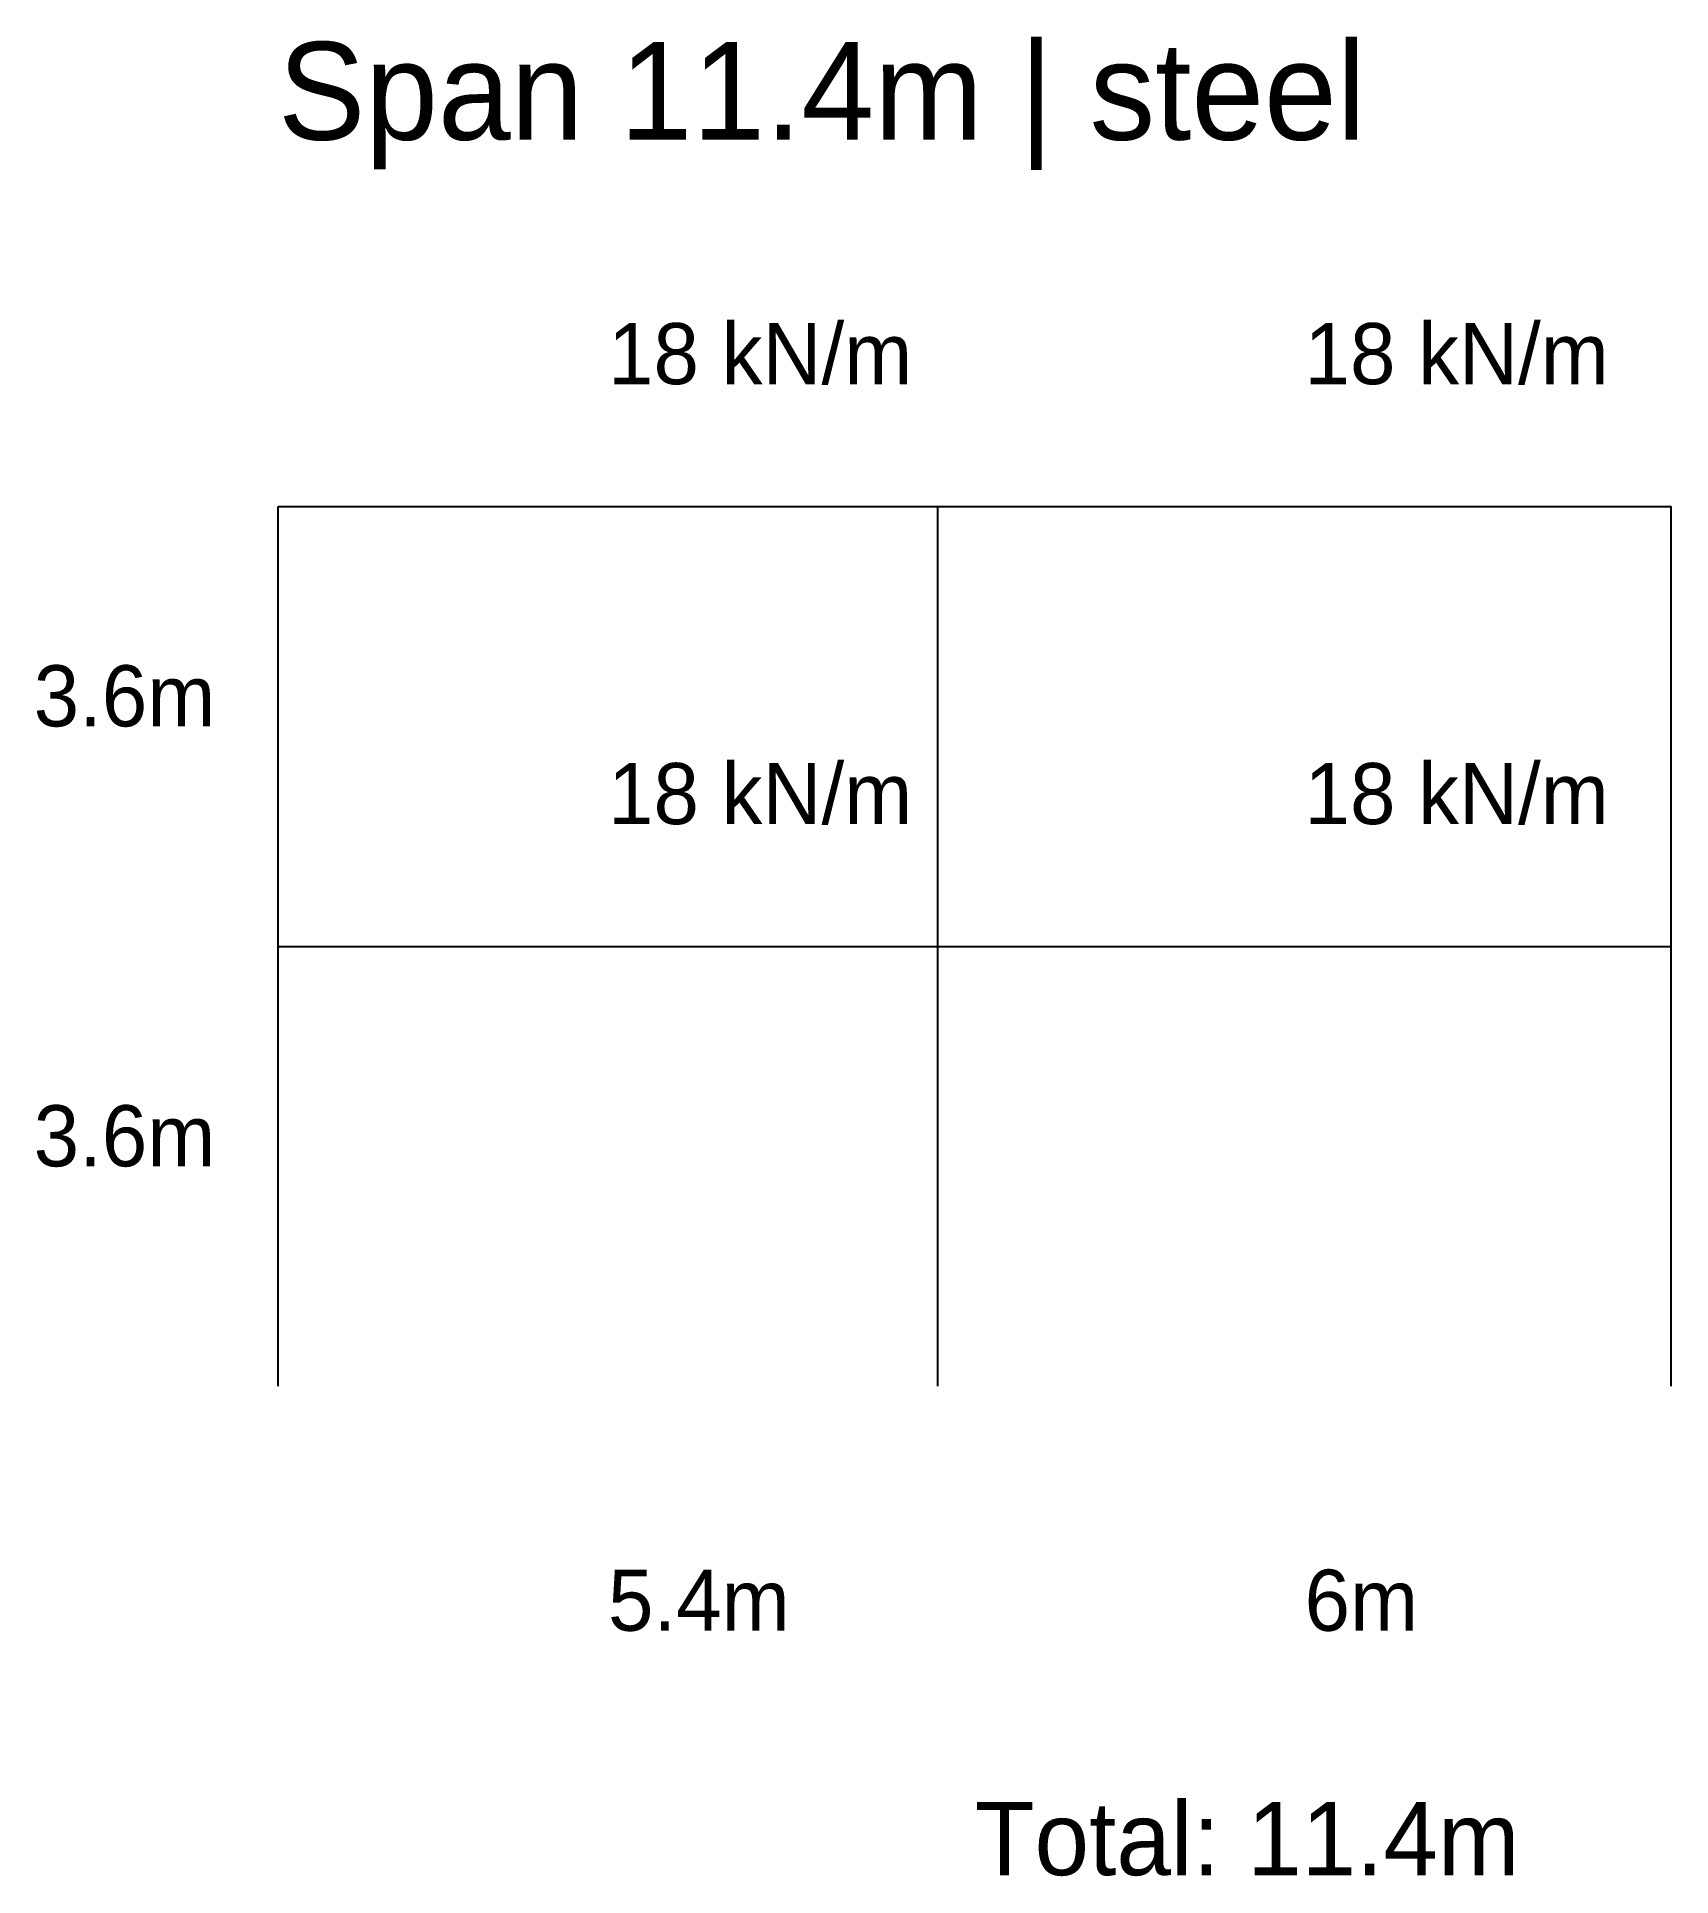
# Model space of a CAD drawing. Extents: x -2 to 11.4, y -4 to 11.
import ezdxf

# ---------------------------------------------------------------- set-up
doc = ezdxf.new("R2010")
doc.units = 0
for name, color, linetype in [('DIM', 5, 'CONTINUOUS'), ('LOAD', 1, 'CONTINUOUS'), ('STRUCT', 7, 'CONTINUOUS')]:
    doc.layers.add(name, color=color, linetype=linetype)

msp = doc.modelspace()

# ---------------------------------------------------------------- linework, layer by layer
at = {"layer": 'STRUCT'}
for p, q in [((0, 3.6), (0, 7.2)), ((0, 7.2), (5.4, 7.2)), ((5.4, 3.6), (5.4, 7.2)), ((5.4, 7.2), (11.4, 7.2)), ((11.4, 3.6), (11.4, 7.2)), ((0, 0), (0, 3.6)), ((0, 3.6), (5.4, 3.6)), ((5.4, 0), (5.4, 3.6)), ((5.4, 3.6), (11.4, 3.6)), ((11.4, 0), (11.4, 3.6))]:
    msp.add_line(p, q, dxfattribs=at)

# ---------------------------------------------------------------- texts
at = {"layer": 'DIM'}
for s, height, p in [('3.6m', 0.5, (-2, 5.4)), ('3.6m', 0.5, (-2, 1.8)), ('5.4m', 0.5, (2.7, -2)), ('6m', 0.5, (8.4, -2)), ('Total: 11.4m', 0.6, (5.7, -4))]:
    msp.add_text(s, height=height, dxfattribs=at).set_placement(p)
at = {"layer": 'LOAD'}
for p in [(2.7, 8.2), (8.4, 8.2), (2.7, 4.6), (8.4, 4.6)]:
    msp.add_text('18 kN/m', height=0.5, dxfattribs=at).set_placement(p)
at = {"layer": 'TEXT'}
msp.add_text('Span 11.4m | steel', height=0.8, dxfattribs=at).set_placement((0, 10.2))

doc.saveas('drawing.dxf')
